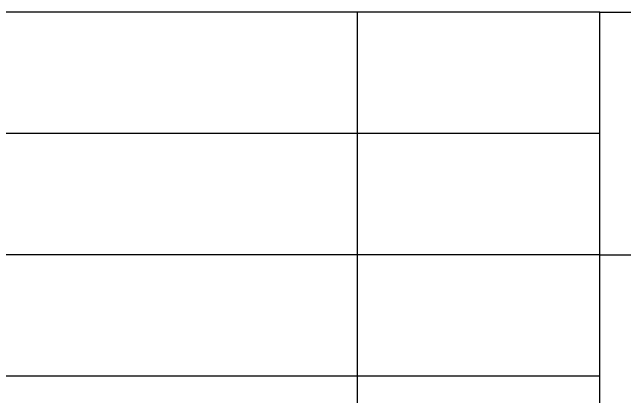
# Model space of a CAD drawing. Header units: metres. Extents: x -1525 to -1043, y -1331 to -1144.
# Drawn here: x -1479.145 to -1476.618, y -1260.393 to -1258.807 of the extents above; entities that cross this region are included whole.
import ezdxf

# ---------------------------------------------------------------- set-up
doc = ezdxf.new("R2010")
doc.units = ezdxf.units.M
doc.header["$MEASUREMENT"] = 0
doc.layers.add('ELPROJECT', color=7, linetype='Continuous')

msp = doc.modelspace()

# ---------------------------------------------------------------- linework, layer by layer
at = {"layer": 'ELPROJECT'}
for p, q in [((-1476.72162835, -1258.80735083), (-1483.22162835, -1258.80735083)), ((-1477.72162835, -1264.30735083), (-1477.72162835, -1258.80735083)), ((-1476.72162835, -1258.80735083), (-1464.72162835, -1258.80735083)), ((-1476.72162835, -1264.30735083), (-1476.72162835, -1258.80735083)), ((-1476.72162835, -1259.30735083), (-1483.22162835, -1259.30735083)), ((-1476.72162835, -1259.80735083), (-1483.22162835, -1259.80735083)), ((-1476.72162835, -1259.80735083), (-1464.72162835, -1259.80735083)), ((-1476.72162835, -1260.30735083), (-1483.22162835, -1260.30735083))]:
    msp.add_line(p, q, dxfattribs=at)

doc.saveas('drawing.dxf')
